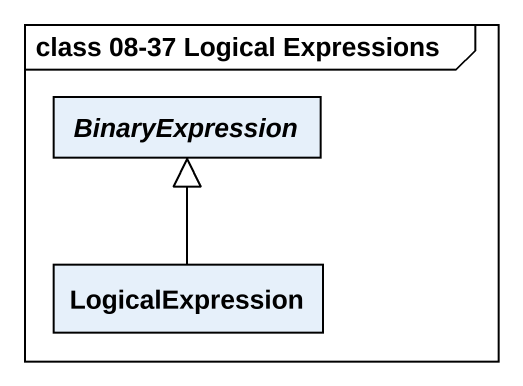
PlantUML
@startuml
mainframe class 08-37 Logical Expressions
hide circle
hide empty members
abstract class BinaryExpression
class LogicalExpression
LogicalExpression -up-|> BinaryExpression
@enduml
